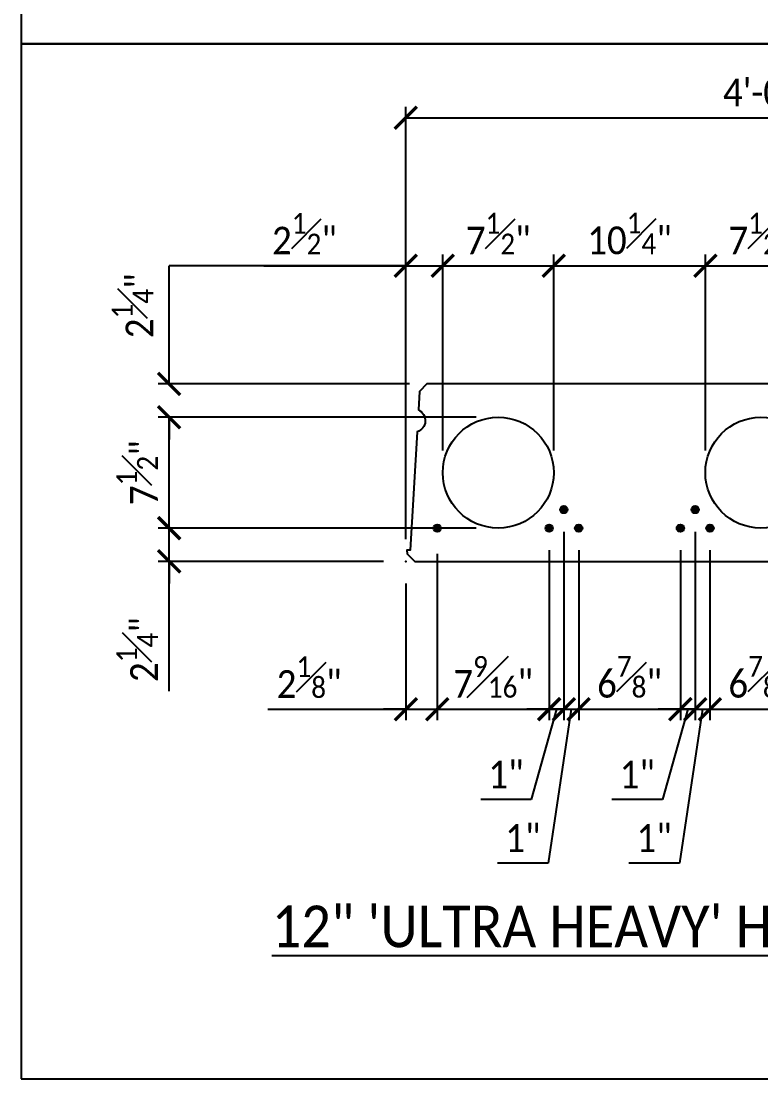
# Model space of a CAD drawing. Header units: inches. Extents: x -3086 to -2603, y 2997 to 3341.
# Drawn here: x -3085.9 to -3035.9, y 2996.9 to 3068.5 of the extents above; entities that cross this region are included whole.
import ezdxf

# ---------------------------------------------------------------- set-up
doc = ezdxf.new("R2010")
doc.units = ezdxf.units.IN
doc.header["$LTSCALE"] = 0.5
doc.header["$MEASUREMENT"] = 0
for name, color, linetype in [('PC PLK - 12L in CONT.', 151, 'Continuous'), ('PC PLK - 12UH in CONT.', 171, 'Continuous'), ('PC PLK - DIMENSION', 220, 'Continuous'), ('PC PLK - TAG', 3, 'Continuous')]:
    doc.layers.add(name, color=color, linetype=linetype)
doc.layers.add('PC PLK - STRAND', color=7, linetype='Continuous', plot=False)
doc.layers.add('SHT - NO PLOT LINE 2', color=110, linetype='Continuous', plot=False)
doc.layers.get('0').freeze()
doc.styles.add('CMC-NARROW', font='calibril.ttf', dxfattribs={"width": 0.9})
doc.dimstyles.new('CMC-NARROW', dxfattribs={"dimscale": 96, "dimtxt": 0.078125, "dimasz": 0.0625, "dimexe": 0.03125, "dimexo": 0.0625, "dimgap": 0.03125, "dimtad": 1, "dimdec": 4, "dimzin": 3, "dimdsep": 46, "dimlunit": 4, "dimtxsty": 'CMC-NARROW', "dimblk": 'ARCHTICK', "dimcen": 0, "dimclrd": 256, "dimclre": 256, "dimclrt": 256, "dimazin": 1, "dimtfac": 0.75, "dimtdec": 4, "dimtofl": 0, "dimtmove": 1, "dimatfit": 0, "dimfxl": 1, "dimtfillclr": 256, "dimfrac": 1, "dimtzin": 0, "dimlwd": -1, "dimlwe": -1, "dimarcsym": 0})

# ---------------------------------------------------------------- blocks, each defined once
blk = doc.blocks.new('_ArchTick')
at = {"color": 0, "linetype": 'ByBlock', "const_width": 0.15}
blk.add_lwpolyline([(-0.5, -0.5), (0.5, 0.5)], dxfattribs=at)
blk = doc.blocks.new('*D196')
at = {"layer": 'Defpoints', "color": 0, "transparency": 16777216}
for p in [(-3011.942, 3061.926), (-3011.942, 3035.926), (-3059.942, 3031.926)]:
    blk.add_point(p, dxfattribs=at)
at = {"layer": 'PC PLK - DIMENSION', "transparency": 16777216}
for p, q in [((-3059.942, 3033.426), (-3059.942, 3062.676)), ((-3011.942, 3037.426), (-3011.942, 3062.676)), ((-3059.942, 3061.926), (-3011.942, 3061.926))]:
    blk.add_line(p, q, dxfattribs=at)
at = {"layer": 'PC PLK - DIMENSION', "transparency": 16777216, "xscale": 1.5, "yscale": 1.5, "zscale": 1.5, "rotation": 180}
blk.add_blockref('_ArchTick', (-3059.942, 3061.926), dxfattribs=at)
at = {"layer": 'PC PLK - DIMENSION', "transparency": 16777216, "xscale": 1.5, "yscale": 1.5, "zscale": 1.5}
blk.add_blockref('_ArchTick', (-3011.942, 3061.926), dxfattribs=at)
at = {"layer": 'PC PLK - DIMENSION', "transparency": 16777216, "insert": (-3035.942, 3063.634), "char_height": 1.875, "attachment_point": 5, "style": 'CMC-NARROW'}
blk.add_mtext('4\'-0"', dxfattribs=at)
blk = doc.blocks.new('*D197')
at = {"layer": 'Defpoints', "color": 0, "transparency": 16777216}
for p in [(-3057.442, 3051.926), (-3057.442, 3037.926), (-3059.942, 3031.926)]:
    blk.add_point(p, dxfattribs=at)
at = {"layer": 'PC PLK - DIMENSION', "transparency": 16777216}
for p, q in [((-3059.942, 3033.426), (-3059.942, 3052.676)), ((-3057.442, 3039.426), (-3057.442, 3052.676)), ((-3069.547, 3051.926), (-3059.942, 3051.926)), ((-3059.942, 3051.926), (-3061.442, 3051.926)), ((-3059.942, 3051.926), (-3057.442, 3051.926)), ((-3057.442, 3051.926), (-3055.942, 3051.926))]:
    blk.add_line(p, q, dxfattribs=at)
at = {"layer": 'PC PLK - DIMENSION', "transparency": 16777216, "xscale": 1.5, "yscale": 1.5, "zscale": 1.5}
blk.add_blockref('_ArchTick', (-3059.942, 3051.926), dxfattribs=at)
at = {"layer": 'PC PLK - DIMENSION', "transparency": 16777216, "xscale": 1.5, "yscale": 1.5, "zscale": 1.5, "rotation": 180}
blk.add_blockref('_ArchTick', (-3057.442, 3051.926), dxfattribs=at)
at = {"layer": 'PC PLK - DIMENSION', "transparency": 16777216, "insert": (-3066.791, 3054.09), "char_height": 1.875, "attachment_point": 5, "style": 'CMC-NARROW'}
blk.add_mtext('2{\\H0.75x;\\S1#2;}"', dxfattribs=at)
blk = doc.blocks.new('*D198')
at = {"layer": 'Defpoints', "color": 0, "transparency": 16777216}
for p in [(-3075.942, 3034.176), (-3053.692, 3034.176), (-3059.942, 3031.926)]:
    blk.add_point(p, dxfattribs=at)
at = {"layer": 'PC PLK - DIMENSION', "transparency": 16777216}
for p, q in [((-3075.942, 3034.176), (-3075.942, 3035.676)), ((-3055.192, 3034.176), (-3076.692, 3034.176)), ((-3075.942, 3031.926), (-3075.942, 3034.176)), ((-3061.442, 3031.926), (-3076.692, 3031.926)), ((-3075.942, 3031.926), (-3075.942, 3030.426)), ((-3075.942, 3023.137), (-3075.942, 3031.926))]:
    blk.add_line(p, q, dxfattribs=at)
at = {"layer": 'PC PLK - DIMENSION', "transparency": 16777216, "xscale": 1.5, "yscale": 1.5, "zscale": 1.5}
for p, rotation in [((-3075.942, 3034.176), 270), ((-3075.942, 3031.926), 90)]:
    blk.add_blockref('_ArchTick', p, dxfattribs=dict(at, rotation=rotation))
at = {"layer": 'PC PLK - DIMENSION', "transparency": 16777216, "insert": (-3078.103, 3025.961), "char_height": 1.875, "attachment_point": 5, "rotation": 90, "style": 'CMC-NARROW'}
blk.add_mtext('2{\\H0.75x;\\S1#4;}"', dxfattribs=at)
blk = doc.blocks.new('*D199')
at = {"layer": 'Defpoints', "color": 0, "transparency": 16777216}
for p in [(-3075.942, 3041.676), (-3053.692, 3041.676), (-3053.692, 3034.176)]:
    blk.add_point(p, dxfattribs=at)
at = {"layer": 'PC PLK - DIMENSION', "transparency": 16777216}
for p, q in [((-3055.192, 3041.676), (-3076.692, 3041.676)), ((-3075.942, 3034.176), (-3075.942, 3041.676)), ((-3055.192, 3034.176), (-3076.692, 3034.176))]:
    blk.add_line(p, q, dxfattribs=at)
at = {"layer": 'PC PLK - DIMENSION', "transparency": 16777216, "xscale": 1.5, "yscale": 1.5, "zscale": 1.5}
for p, rotation in [((-3075.942, 3041.676), 90), ((-3075.942, 3034.176), 270)]:
    blk.add_blockref('_ArchTick', p, dxfattribs=dict(at, rotation=rotation))
at = {"layer": 'PC PLK - DIMENSION', "transparency": 16777216, "insert": (-3078.11, 3037.926), "char_height": 1.875, "attachment_point": 5, "rotation": 90, "style": 'CMC-NARROW'}
blk.add_mtext('7{\\H0.75x;\\S1#2;}"', dxfattribs=at)
blk = doc.blocks.new('*D200')
at = {"layer": 'Defpoints', "color": 0, "transparency": 16777216}
for p in [(-3075.942, 3043.926), (-3058.192, 3043.926), (-3053.692, 3041.676)]:
    blk.add_point(p, dxfattribs=at)
at = {"layer": 'PC PLK - DIMENSION', "transparency": 16777216}
for p, q in [((-3075.942, 3043.926), (-3075.942, 3045.426)), ((-3059.692, 3043.926), (-3076.692, 3043.926)), ((-3055.192, 3041.676), (-3076.692, 3041.676)), ((-3075.942, 3041.676), (-3075.942, 3040.176))]:
    blk.add_line(p, q, dxfattribs=at)
at = {"layer": 'PC PLK - DIMENSION', "transparency": 16777216, "xscale": 1.5, "yscale": 1.5, "zscale": 1.5}
for p, rotation in [((-3075.942, 3043.926), 270), ((-3075.942, 3041.676), 90)]:
    blk.add_blockref('_ArchTick', p, dxfattribs=dict(at, rotation=rotation))
at = {"layer": 'PC PLK - DIMENSION', "transparency": 16777216, "insert": (-3078.413, 3049.214), "char_height": 1.875, "attachment_point": 5, "rotation": 90, "style": 'CMC-NARROW'}
blk.add_mtext('2{\\H0.75x;\\S1#4;}"', dxfattribs=at)
blk = doc.blocks.new('*D202')
at = {"layer": 'Defpoints', "color": 0, "transparency": 16777216}
for p in [(-3049.942, 3051.926), (-3057.442, 3037.926), (-3049.942, 3037.926)]:
    blk.add_point(p, dxfattribs=at)
at = {"layer": 'PC PLK - DIMENSION', "transparency": 16777216}
for p, q in [((-3057.442, 3039.426), (-3057.442, 3052.676)), ((-3049.942, 3039.426), (-3049.942, 3052.676)), ((-3057.442, 3051.926), (-3049.942, 3051.926))]:
    blk.add_line(p, q, dxfattribs=at)
at = {"layer": 'PC PLK - DIMENSION', "transparency": 16777216, "xscale": 1.5, "yscale": 1.5, "zscale": 1.5, "rotation": 180}
blk.add_blockref('_ArchTick', (-3057.442, 3051.926), dxfattribs=at)
at = {"layer": 'PC PLK - DIMENSION', "transparency": 16777216, "xscale": 1.5, "yscale": 1.5, "zscale": 1.5}
blk.add_blockref('_ArchTick', (-3049.942, 3051.926), dxfattribs=at)
at = {"layer": 'PC PLK - DIMENSION', "transparency": 16777216, "insert": (-3053.692, 3054.094), "char_height": 1.875, "attachment_point": 5, "style": 'CMC-NARROW'}
blk.add_mtext('7{\\H0.75x;\\S1#2;}"', dxfattribs=at)
blk = doc.blocks.new('*D203')
at = {"layer": 'Defpoints', "color": 0, "transparency": 16777216}
for p in [(-3057.817, 3033.926), (-3059.942, 3031.926), (-3057.817, 3021.926)]:
    blk.add_point(p, dxfattribs=at)
at = {"layer": 'PC PLK - DIMENSION', "transparency": 16777216}
for p, q in [((-3057.817, 3032.426), (-3057.817, 3021.176)), ((-3059.942, 3030.426), (-3059.942, 3021.176)), ((-3069.264, 3021.926), (-3059.942, 3021.926)), ((-3059.942, 3021.926), (-3061.442, 3021.926)), ((-3059.942, 3021.926), (-3057.817, 3021.926)), ((-3057.817, 3021.926), (-3056.317, 3021.926))]:
    blk.add_line(p, q, dxfattribs=at)
at = {"layer": 'PC PLK - DIMENSION', "transparency": 16777216, "xscale": 1.5, "yscale": 1.5, "zscale": 1.5}
blk.add_blockref('_ArchTick', (-3059.942, 3021.926), dxfattribs=at)
at = {"layer": 'PC PLK - DIMENSION', "transparency": 16777216, "xscale": 1.5, "yscale": 1.5, "zscale": 1.5, "rotation": 180}
blk.add_blockref('_ArchTick', (-3057.817, 3021.926), dxfattribs=at)
at = {"layer": 'PC PLK - DIMENSION', "transparency": 16777216, "insert": (-3066.474, 3024.099), "char_height": 1.875, "attachment_point": 5, "style": 'CMC-NARROW'}
blk.add_mtext('2{\\H0.75x;\\S1#8;}"', dxfattribs=at)
blk = doc.blocks.new('*D204')
at = {"layer": 'Defpoints', "color": 0, "transparency": 16777216}
for p in [(-3050.255, 3034.176), (-3057.817, 3033.926), (-3050.255, 3021.926)]:
    blk.add_point(p, dxfattribs=at)
at = {"layer": 'PC PLK - DIMENSION', "transparency": 16777216}
for p, q in [((-3050.255, 3032.676), (-3050.255, 3021.176)), ((-3057.817, 3032.426), (-3057.817, 3021.176)), ((-3057.817, 3021.926), (-3050.255, 3021.926))]:
    blk.add_line(p, q, dxfattribs=at)
at = {"layer": 'PC PLK - DIMENSION', "transparency": 16777216, "xscale": 1.5, "yscale": 1.5, "zscale": 1.5, "rotation": 180}
blk.add_blockref('_ArchTick', (-3057.817, 3021.926), dxfattribs=at)
at = {"layer": 'PC PLK - DIMENSION', "transparency": 16777216, "xscale": 1.5, "yscale": 1.5, "zscale": 1.5}
blk.add_blockref('_ArchTick', (-3050.255, 3021.926), dxfattribs=at)
at = {"layer": 'PC PLK - DIMENSION', "transparency": 16777216, "insert": (-3054.036, 3024.116), "char_height": 1.875, "attachment_point": 5, "style": 'CMC-NARROW'}
blk.add_mtext('7{\\H0.75x;\\S9#16;}"', dxfattribs=at)
blk = doc.blocks.new('*D205')
at = {"layer": 'Defpoints', "color": 0, "transparency": 16777216}
for p in [(-3049.255, 3035.426), (-3050.255, 3034.176), (-3049.255, 3021.926)]:
    blk.add_point(p, dxfattribs=at)
at = {"layer": 'PC PLK - DIMENSION', "transparency": 16777216}
for p, q in [((-3049.255, 3033.926), (-3049.255, 3021.176)), ((-3050.255, 3032.676), (-3050.255, 3021.176)), ((-3050.255, 3021.926), (-3051.755, 3021.926)), ((-3049.755, 3021.926), (-3051.461, 3015.82)), ((-3050.255, 3021.926), (-3049.255, 3021.926)), ((-3049.255, 3021.926), (-3047.755, 3021.926)), ((-3051.461, 3015.82), (-3054.881, 3015.82))]:
    blk.add_line(p, q, dxfattribs=at)
at = {"layer": 'PC PLK - DIMENSION', "transparency": 16777216, "xscale": 1.5, "yscale": 1.5, "zscale": 1.5}
blk.add_blockref('_ArchTick', (-3050.255, 3021.926), dxfattribs=at)
at = {"layer": 'PC PLK - DIMENSION', "transparency": 16777216, "xscale": 1.5, "yscale": 1.5, "zscale": 1.5, "rotation": 180}
blk.add_blockref('_ArchTick', (-3049.255, 3021.926), dxfattribs=at)
at = {"layer": 'PC PLK - DIMENSION', "transparency": 16777216, "insert": (-3053.171, 3017.509), "char_height": 1.875, "attachment_point": 5, "style": 'CMC-NARROW'}
blk.add_mtext('1"', dxfattribs=at)
blk = doc.blocks.new('*D206')
at = {"layer": 'Defpoints', "color": 0, "transparency": 16777216}
for p in [(-3049.255, 3035.426), (-3048.255, 3034.176), (-3048.255, 3021.926)]:
    blk.add_point(p, dxfattribs=at)
at = {"layer": 'PC PLK - DIMENSION', "transparency": 16777216}
for p, q in [((-3049.255, 3033.926), (-3049.255, 3021.176)), ((-3048.255, 3032.676), (-3048.255, 3021.176)), ((-3049.255, 3021.926), (-3050.755, 3021.926)), ((-3048.755, 3021.926), (-3050.319, 3011.524)), ((-3049.255, 3021.926), (-3048.255, 3021.926)), ((-3048.255, 3021.926), (-3046.755, 3021.926)), ((-3050.319, 3011.524), (-3053.739, 3011.524))]:
    blk.add_line(p, q, dxfattribs=at)
at = {"layer": 'PC PLK - DIMENSION', "transparency": 16777216, "xscale": 1.5, "yscale": 1.5, "zscale": 1.5}
blk.add_blockref('_ArchTick', (-3049.255, 3021.926), dxfattribs=at)
at = {"layer": 'PC PLK - DIMENSION', "transparency": 16777216, "xscale": 1.5, "yscale": 1.5, "zscale": 1.5, "rotation": 180}
blk.add_blockref('_ArchTick', (-3048.255, 3021.926), dxfattribs=at)
at = {"layer": 'PC PLK - DIMENSION', "transparency": 16777216, "insert": (-3052.029, 3013.213), "char_height": 1.875, "attachment_point": 5, "style": 'CMC-NARROW'}
blk.add_mtext('1"', dxfattribs=at)
blk = doc.blocks.new('*D189')
at = {"layer": 'Defpoints', "color": 0, "transparency": 16777216}
for p in [(-3039.692, 3051.926), (-3049.942, 3037.926), (-3039.692, 3037.926)]:
    blk.add_point(p, dxfattribs=at)
at = {"layer": 'PC PLK - DIMENSION', "transparency": 16777216}
for p, q in [((-3049.942, 3039.426), (-3049.942, 3052.676)), ((-3039.692, 3039.426), (-3039.692, 3052.676)), ((-3049.942, 3051.926), (-3039.692, 3051.926))]:
    blk.add_line(p, q, dxfattribs=at)
at = {"layer": 'PC PLK - DIMENSION', "transparency": 16777216, "xscale": 1.5, "yscale": 1.5, "zscale": 1.5, "rotation": 180}
blk.add_blockref('_ArchTick', (-3049.942, 3051.926), dxfattribs=at)
at = {"layer": 'PC PLK - DIMENSION', "transparency": 16777216, "xscale": 1.5, "yscale": 1.5, "zscale": 1.5}
blk.add_blockref('_ArchTick', (-3039.692, 3051.926), dxfattribs=at)
at = {"layer": 'PC PLK - DIMENSION', "transparency": 16777216, "insert": (-3044.817, 3054.099), "char_height": 1.875, "attachment_point": 5, "style": 'CMC-NARROW'}
blk.add_mtext('10{\\H0.75x;\\S1#4;}"', dxfattribs=at)
blk = doc.blocks.new('*D190')
at = {"layer": 'Defpoints', "color": 0, "transparency": 16777216}
for p in [(-3032.192, 3051.926), (-3039.692, 3037.926), (-3032.192, 3037.926)]:
    blk.add_point(p, dxfattribs=at)
at = {"layer": 'PC PLK - DIMENSION', "transparency": 16777216}
for p, q in [((-3039.692, 3039.426), (-3039.692, 3052.676)), ((-3032.192, 3039.426), (-3032.192, 3052.676)), ((-3039.692, 3051.926), (-3032.192, 3051.926))]:
    blk.add_line(p, q, dxfattribs=at)
at = {"layer": 'PC PLK - DIMENSION', "transparency": 16777216, "xscale": 1.5, "yscale": 1.5, "zscale": 1.5, "rotation": 180}
blk.add_blockref('_ArchTick', (-3039.692, 3051.926), dxfattribs=at)
at = {"layer": 'PC PLK - DIMENSION', "transparency": 16777216, "xscale": 1.5, "yscale": 1.5, "zscale": 1.5}
blk.add_blockref('_ArchTick', (-3032.192, 3051.926), dxfattribs=at)
at = {"layer": 'PC PLK - DIMENSION', "transparency": 16777216, "insert": (-3035.942, 3054.094), "char_height": 1.875, "attachment_point": 5, "style": 'CMC-NARROW'}
blk.add_mtext('7{\\H0.75x;\\S1#2;}"', dxfattribs=at)
blk = doc.blocks.new('*D186')
at = {"layer": 'Defpoints', "color": 0, "transparency": 16777216}
for p in [(-3048.255, 3034.176), (-3041.38, 3034.176), (-3041.38, 3021.926)]:
    blk.add_point(p, dxfattribs=at)
at = {"layer": 'PC PLK - DIMENSION', "transparency": 16777216}
for p, q in [((-3048.255, 3032.676), (-3048.255, 3021.176)), ((-3041.38, 3032.676), (-3041.38, 3021.176)), ((-3048.255, 3021.926), (-3041.38, 3021.926))]:
    blk.add_line(p, q, dxfattribs=at)
at = {"layer": 'PC PLK - DIMENSION', "transparency": 16777216, "xscale": 1.5, "yscale": 1.5, "zscale": 1.5, "rotation": 180}
blk.add_blockref('_ArchTick', (-3048.255, 3021.926), dxfattribs=at)
at = {"layer": 'PC PLK - DIMENSION', "transparency": 16777216, "xscale": 1.5, "yscale": 1.5, "zscale": 1.5}
blk.add_blockref('_ArchTick', (-3041.38, 3021.926), dxfattribs=at)
at = {"layer": 'PC PLK - DIMENSION', "transparency": 16777216, "insert": (-3044.817, 3024.11), "char_height": 1.875, "attachment_point": 5, "style": 'CMC-NARROW'}
blk.add_mtext('6{\\H0.75x;\\S7#8;}"', dxfattribs=at)
blk = doc.blocks.new('*D187')
at = {"layer": 'Defpoints', "color": 0, "transparency": 16777216}
for p in [(-3040.38, 3035.426), (-3041.38, 3034.176), (-3040.38, 3021.926)]:
    blk.add_point(p, dxfattribs=at)
at = {"layer": 'PC PLK - DIMENSION', "transparency": 16777216}
for p, q in [((-3040.38, 3033.926), (-3040.38, 3021.176)), ((-3041.38, 3032.676), (-3041.38, 3021.176)), ((-3041.38, 3021.926), (-3042.88, 3021.926)), ((-3040.88, 3021.926), (-3042.586, 3015.82)), ((-3041.38, 3021.926), (-3040.38, 3021.926)), ((-3040.38, 3021.926), (-3038.88, 3021.926)), ((-3042.586, 3015.82), (-3046.006, 3015.82))]:
    blk.add_line(p, q, dxfattribs=at)
at = {"layer": 'PC PLK - DIMENSION', "transparency": 16777216, "xscale": 1.5, "yscale": 1.5, "zscale": 1.5}
blk.add_blockref('_ArchTick', (-3041.38, 3021.926), dxfattribs=at)
at = {"layer": 'PC PLK - DIMENSION', "transparency": 16777216, "xscale": 1.5, "yscale": 1.5, "zscale": 1.5, "rotation": 180}
blk.add_blockref('_ArchTick', (-3040.38, 3021.926), dxfattribs=at)
at = {"layer": 'PC PLK - DIMENSION', "transparency": 16777216, "insert": (-3044.296, 3017.509), "char_height": 1.875, "attachment_point": 5, "style": 'CMC-NARROW'}
blk.add_mtext('1"', dxfattribs=at)
blk = doc.blocks.new('*D188')
at = {"layer": 'Defpoints', "color": 0, "transparency": 16777216}
for p in [(-3040.38, 3035.426), (-3039.38, 3034.176), (-3039.38, 3021.926)]:
    blk.add_point(p, dxfattribs=at)
at = {"layer": 'PC PLK - DIMENSION', "transparency": 16777216}
for p, q in [((-3040.38, 3033.926), (-3040.38, 3021.176)), ((-3039.38, 3032.676), (-3039.38, 3021.176)), ((-3040.38, 3021.926), (-3041.88, 3021.926)), ((-3039.88, 3021.926), (-3041.444, 3011.524)), ((-3040.38, 3021.926), (-3039.38, 3021.926)), ((-3039.38, 3021.926), (-3037.88, 3021.926)), ((-3041.444, 3011.524), (-3044.864, 3011.524))]:
    blk.add_line(p, q, dxfattribs=at)
at = {"layer": 'PC PLK - DIMENSION', "transparency": 16777216, "xscale": 1.5, "yscale": 1.5, "zscale": 1.5}
blk.add_blockref('_ArchTick', (-3040.38, 3021.926), dxfattribs=at)
at = {"layer": 'PC PLK - DIMENSION', "transparency": 16777216, "xscale": 1.5, "yscale": 1.5, "zscale": 1.5, "rotation": 180}
blk.add_blockref('_ArchTick', (-3039.38, 3021.926), dxfattribs=at)
at = {"layer": 'PC PLK - DIMENSION', "transparency": 16777216, "insert": (-3043.154, 3013.213), "char_height": 1.875, "attachment_point": 5, "style": 'CMC-NARROW'}
blk.add_mtext('1"', dxfattribs=at)
blk = doc.blocks.new('*D201')
at = {"layer": 'Defpoints', "color": 0, "transparency": 16777216}
for p in [(-3039.38, 3034.176), (-3032.505, 3034.176), (-3032.505, 3021.926)]:
    blk.add_point(p, dxfattribs=at)
at = {"layer": 'PC PLK - DIMENSION', "transparency": 16777216}
for p, q in [((-3039.38, 3032.676), (-3039.38, 3021.176)), ((-3032.505, 3032.676), (-3032.505, 3021.176)), ((-3039.38, 3021.926), (-3032.505, 3021.926))]:
    blk.add_line(p, q, dxfattribs=at)
at = {"layer": 'PC PLK - DIMENSION', "transparency": 16777216, "xscale": 1.5, "yscale": 1.5, "zscale": 1.5, "rotation": 180}
blk.add_blockref('_ArchTick', (-3039.38, 3021.926), dxfattribs=at)
at = {"layer": 'PC PLK - DIMENSION', "transparency": 16777216, "xscale": 1.5, "yscale": 1.5, "zscale": 1.5}
blk.add_blockref('_ArchTick', (-3032.505, 3021.926), dxfattribs=at)
at = {"layer": 'PC PLK - DIMENSION', "transparency": 16777216, "insert": (-3035.942, 3024.11), "char_height": 1.875, "attachment_point": 5, "style": 'CMC-NARROW'}
blk.add_mtext('6{\\H0.75x;\\S7#8;}"', dxfattribs=at)
blk = doc.blocks.new('CMC - 12in HOLLOWCORE ULTRAHEAVY PLAN USE')
at = {"layer": 'PC PLK - STRAND'}
h = blk.add_hatch(color=256, dxfattribs=at)
h.dxf.hatch_style = 1
h.paths.add_polyline_path([(-13.562, 3.5, 1), (-13.062, 3.5, 1)])
h = blk.add_hatch(color=256, dxfattribs=at)
h.dxf.hatch_style = 1
h.paths.add_polyline_path([(-4.688, 3.5, 1), (-4.188, 3.5, 1)])
h = blk.add_hatch(color=256, dxfattribs=at)
h.dxf.hatch_style = 1
h.paths.add_polyline_path([(4.188, 3.5, 1), (4.688, 3.5, 1)])
h = blk.add_hatch(color=256, dxfattribs=at)
h.dxf.hatch_style = 1
h.paths.add_polyline_path([(13.062, 3.5, 1), (13.562, 3.5, 1)])
h = blk.add_hatch(color=256, dxfattribs=at)
h.dxf.hatch_style = 1
h.paths.add_polyline_path([(-22.125, 2.25, 1), (-21.625, 2.25, 1)])
h = blk.add_hatch(color=256, dxfattribs=at)
h.dxf.hatch_style = 1
h.paths.add_polyline_path([(-14.562, 2.25, 1), (-14.062, 2.25, 1)])
h = blk.add_hatch(color=256, dxfattribs=at)
h.dxf.hatch_style = 1
h.paths.add_polyline_path([(-12.562, 2.25, 1), (-12.062, 2.25, 1)])
h = blk.add_hatch(color=256, dxfattribs=at)
h.dxf.hatch_style = 1
h.paths.add_polyline_path([(-5.688, 2.25, 1), (-5.188, 2.25, 1)])
h = blk.add_hatch(color=256, dxfattribs=at)
h.dxf.hatch_style = 1
h.paths.add_polyline_path([(-3.688, 2.25, 1), (-3.188, 2.25, 1)])
h = blk.add_hatch(color=256, dxfattribs=at)
h.dxf.hatch_style = 1
h.paths.add_polyline_path([(3.188, 2.25, 1), (3.688, 2.25, 1)])
h = blk.add_hatch(color=256, dxfattribs=at)
h.dxf.hatch_style = 1
h.paths.add_polyline_path([(5.188, 2.25, 1), (5.688, 2.25, 1)])
h = blk.add_hatch(color=256, dxfattribs=at)
h.dxf.hatch_style = 1
h.paths.add_polyline_path([(12.062, 2.25, 1), (12.562, 2.25, 1)])
h = blk.add_hatch(color=256, dxfattribs=at)
h.dxf.hatch_style = 1
h.paths.add_polyline_path([(14.062, 2.25, 1), (14.562, 2.25, 1)])
h = blk.add_hatch(color=256, dxfattribs=at)
h.dxf.hatch_style = 1
h.paths.add_polyline_path([(21.625, 2.25, 1), (22.125, 2.25, 1)])
at = {"layer": 'PC PLK - 12L in CONT.'}
for p in [(-24, 0), (24, 0)]:
    blk.add_point(p, dxfattribs=at)
at = {"layer": 'PC PLK - 12UH in CONT.'}
blk.add_lwpolyline([(22.576, 12), (-22.576, 12), (-23.076, 11.5), (-23.149, 10.25, -0.678962), (-23.236, 8.756), (-23.701, 0.748), (-23.938, 0.748), (-23.91, 0.512), (-23.398, 0), (23.398, 0), (23.91, 0.512), (23.938, 0.748), (23.701, 0.748), (23.236, 8.756, -0.769999), (23.149, 10.073), (23.076, 11.5)], format="xyb", close=True, dxfattribs=at)
for centre in [(-17.75, 6), (0, 6), (17.75, 6)]:
    blk.add_circle(centre, 3.75, dxfattribs=at)
at = {"layer": 'PC PLK - STRAND'}
for centre in [(-13.312, 3.5), (-4.438, 3.5), (4.438, 3.5), (13.312, 3.5), (-21.875, 2.25), (-14.312, 2.25), (-12.312, 2.25), (-5.438, 2.25), (-3.438, 2.25), (3.438, 2.25), (5.438, 2.25), (12.312, 2.25), (14.312, 2.25), (21.875, 2.25)]:
    blk.add_circle(centre, 0.25, dxfattribs=at)

msp = doc.modelspace()

# ---------------------------------------------------------------- linework, layer by layer
at = {"layer": 'PC PLK - DIMENSION'}
for p in [(-3059.94242, 3051.92645), (-3075.94242, 3043.92645)]:
    msp.add_line(p, (-3075.94242, 3051.92645), dxfattribs=at)
at = {"layer": 'SHT - NO PLOT LINE 2'}
for points in [[(-3085.94242, 3066.92645), (-2985.94242, 3066.92645), (-2985.94242, 3136.92645), (-3085.94242, 3136.92645)], [(-3085.94242, 2996.92645), (-2985.94242, 2996.92645), (-2985.94242, 3066.92645), (-3085.94242, 3066.92645)]]:
    msp.add_lwpolyline(points, close=True, dxfattribs=at)

# ---------------------------------------------------------------- block references
at = {"layer": 'PC PLK - 12UH in CONT.'}
msp.add_blockref('CMC - 12in HOLLOWCORE ULTRAHEAVY PLAN USE', (-3035.94242, 3031.92645), dxfattribs=at)

# ---------------------------------------------------------------- texts
at = {"layer": 'PC PLK - TAG', "insert": (-3035.94242, 3007.22069), "char_height": 2.8125, "attachment_point": 5, "style": 'CMC-NARROW'}
msp.add_mtext('{\\L12" \'ULTRA HEAVY\' HOLLOWCORE PLANK}', dxfattribs=at)

# ---------------------------------------------------------------- dimensions: what is measured, and where the dimension line sits
at = {"layer": 'PC PLK - DIMENSION'}
for base, p1, p2, picture, middle in [((-3011.94242, 3061.92645), (-3059.94242, 3031.92645), (-3011.94242, 3035.92645), '*D196', (-3035.94242, 3063.63415)), ((-3049.94242, 3051.92645), (-3057.44242, 3037.92645), (-3049.94242, 3037.92645), '*D202', (-3053.69242, 3054.09406)), ((-3039.69242, 3051.92645), (-3049.94242, 3037.92645), (-3039.69242, 3037.92645), '*D189', (-3044.81742, 3054.09929)), ((-3032.19242, 3051.92645), (-3039.69242, 3037.92645), (-3032.19242, 3037.92645), '*D190', (-3035.94242, 3054.09406)), ((-3050.25492, 3021.92645), (-3057.81742, 3033.92645), (-3050.25492, 3034.17645), '*D204', (-3054.03617, 3024.11624)), ((-3041.37992, 3021.92645), (-3048.25492, 3034.17645), (-3041.37992, 3034.17645), '*D186', (-3044.81742, 3024.11011)), ((-3032.50492, 3021.92645), (-3039.37992, 3034.17645), (-3032.50492, 3034.17645), '*D201', (-3035.94242, 3024.11011))]:
    dim = msp.add_linear_dim(base=base, p1=p1, p2=p2, dimstyle='CMC-NARROW', override={"dimscale": 24}, dxfattribs=at)
    dim.commit()
    dim.dimension.update_dxf_attribs({"geometry": picture, "text_midpoint": middle})
for base, p1, p2, picture, middle in [((-3057.44242, 3051.92645), (-3059.94242, 3031.92645), (-3057.44242, 3037.92645), '*D197', (-3066.79056, 3051.92645)), ((-3049.25492, 3021.92645), (-3050.25492, 3034.17645), (-3049.25492, 3035.42645), '*D205', (-3052.21131, 3015.81972)), ((-3048.25492, 3021.92645), (-3049.25492, 3035.42645), (-3048.25492, 3034.17645), '*D206', (-3051.06874, 3011.52384)), ((-3040.37992, 3021.92645), (-3041.37992, 3034.17645), (-3040.37992, 3035.42645), '*D187', (-3043.33631, 3015.81972)), ((-3039.37992, 3021.92645), (-3040.37992, 3035.42645), (-3039.37992, 3034.17645), '*D188', (-3042.19374, 3011.52384)), ((-3057.81742, 3021.92645), (-3059.94242, 3031.92645), (-3057.81742, 3033.92645), '*D203', (-3066.47364, 3022.20448))]:
    dim = msp.add_linear_dim(base=base, p1=p1, p2=p2, dimstyle='CMC-NARROW', override={"dimscale": 24}, dxfattribs=at)
    dim.commit()
    dim.dimension.update_dxf_attribs({"geometry": picture, "text_midpoint": middle, "dimtype": 160})
for base, p1, p2, picture, middle in [((-3075.94242, 3043.92645), (-3053.69242, 3041.67645), (-3058.19242, 3043.92645), '*D200', (-3076.25207, 3049.21388)), ((-3075.94242, 3034.17645), (-3059.94242, 3031.92645), (-3053.69242, 3034.17645), '*D198', (-3076.34198, 3025.96058))]:
    dim = msp.add_linear_dim(base=base, p1=p1, p2=p2, angle=90, dimstyle='CMC-NARROW', override={"dimscale": 24}, dxfattribs=at)
    dim.commit()
    dim.dimension.update_dxf_attribs({"geometry": picture, "text_midpoint": middle, "dimtype": 160})
dim = msp.add_linear_dim(base=(-3075.94242, 3041.67645), p1=(-3053.69242, 3034.17645), p2=(-3053.69242, 3041.67645), angle=90, dimstyle='CMC-NARROW', override={"dimscale": 24}, dxfattribs=at)
dim.commit()
dim.dimension.update_dxf_attribs({"geometry": '*D199', "text_midpoint": (-3078.11003, 3037.92645)})

doc.saveas('drawing.dxf')
